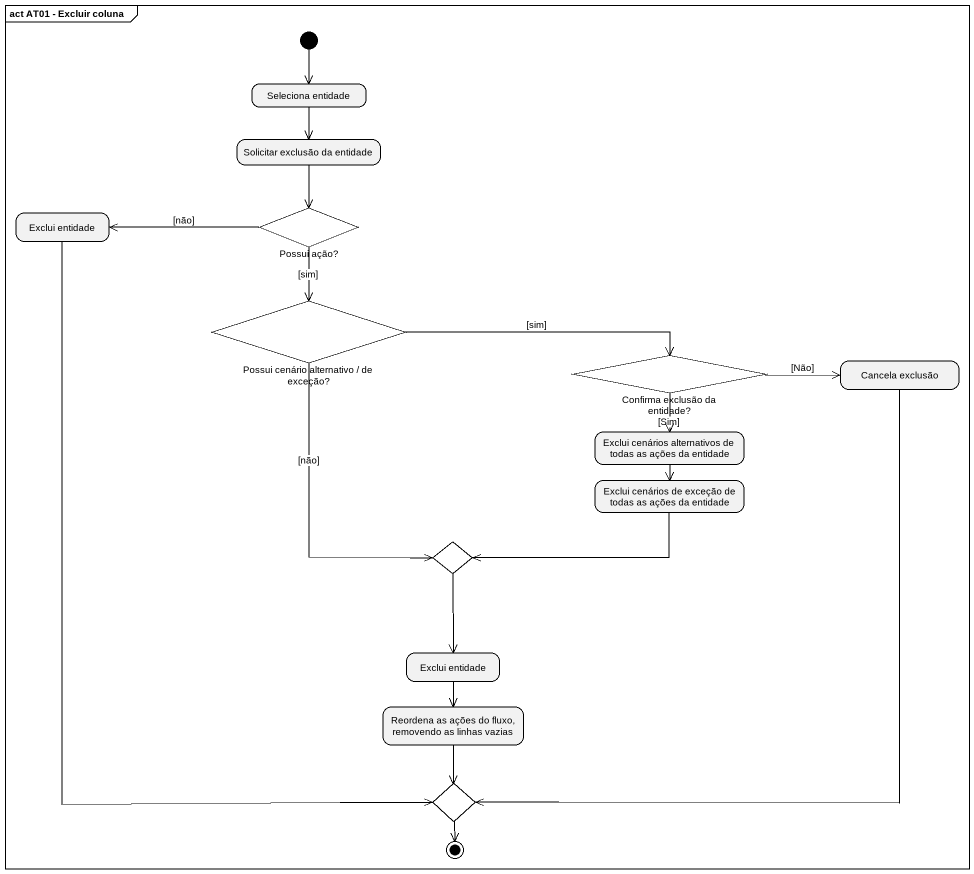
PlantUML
@startuml
mainframe act AT01 - Excluir coluna
hide empty description
state "Seleciona entidade" as Seleciona_entidade
state "Solicitar exclusão da entidade" as Solicitar_exclusão_da
state "Exclui entidade" as Exclui_entidade
state "Possui ação?" as Possui_ação <<choice>>
state "Possui cenário alternativo / de exceção?" as Possui_cenário_alternativo <<choice>>
state "Confirma exclusão da entidade?" as Confirma_exclusão_da <<choice>>
state "Cancela exclusão" as Cancela_exclusão
state "Exclui cenários alternativos de todas as ações da entidade" as Exclui_cenários
state "Exclui cenários de exceção de todas as ações da entidade" as Exclui_cenários_de_exceção
state choice1 <<choice>>
state "Exclui entidade" as Exclui_entidade_2
state "Reordena as ações do fluxo, removendo as linhas vazias" as Reordena_as_ações_do_fluxo
state choice2 <<choice>>
[*] --> Seleciona_entidade
Seleciona_entidade --> Solicitar_exclusão_da
Solicitar_exclusão_da --> Possui_ação
Exclui_entidade --> choice2
Possui_ação -left-> Exclui_entidade : [não]
Possui_ação --> Possui_cenário_alternativo : [sim]
Possui_cenário_alternativo -right-> Confirma_exclusão_da : [sim]
Possui_cenário_alternativo --> choice1 : [não]
Confirma_exclusão_da -right-> Cancela_exclusão : [Não]
Confirma_exclusão_da --> Exclui_cenários : [Sim]
Cancela_exclusão --> choice2
Exclui_cenários --> Exclui_cenários_de_exceção
Exclui_cenários_de_exceção -left-> choice1
choice1 --> Exclui_entidade_2
Exclui_entidade_2 --> Reordena_as_ações_do_fluxo
Reordena_as_ações_do_fluxo --> choice2
choice2 --> [*]
@enduml
